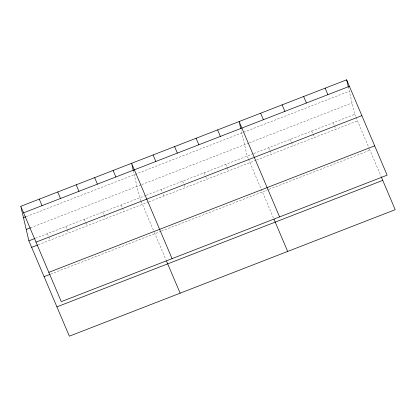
<?xml version="1.0" encoding="UTF-8"?>
<svg xmlns="http://www.w3.org/2000/svg" width="416" height="416" viewBox="0 0 416 416"><rect width="100%" height="100%" fill="white"/><g stroke="black" fill="none" stroke-linecap="round" stroke-linejoin="round"><path stroke-width="0.31" stroke-dasharray="2.08 1.56" d="M26.447 216.549L349.31 91.213M30.384 227.822L141.185 184.808M141.783 184.579L248.711 143.068M249.309 142.834L352.061 102.95M35.433 238.285L145.642 195.504M146.24 195.276L253.172 153.764M253.77 153.53L354.728 114.343L348.572 88.046M38.194 244.79L148.403 202.01M149.001 201.776L255.934 160.269M256.532 160.035L357.49 120.843M50.643 274.108L160.852 231.327M161.444 231.093L268.377 189.587M268.975 189.353L369.933 150.166M354.728 114.343L355.732 116.704M355.982 117.296L369.184 148.403M369.434 148.99L380.994 176.223M333.221 122.689L334.225 125.055M334.474 125.648L335.982 129.194M311.714 131.04L312.718 133.401M312.972 133.994L314.475 137.54M290.212 139.386L291.216 141.752M291.465 142.34L292.973 145.891M268.705 147.732L269.708 150.098M269.958 150.691L271.466 154.237M248.201 158.449L247.198 156.083L241.041 129.792M248.451 159.037L273.468 217.968M225.69 164.429L226.699 166.795M226.949 167.388L228.452 170.934M204.188 172.78L205.442 175.734M205.691 176.327L206.95 179.28M182.681 181.126L183.934 184.085M184.189 184.673L185.442 187.632M161.174 189.478L162.178 191.838M163.181 194.204L163.935 195.978M140.925 200.782L139.672 197.824L133.515 171.532M141.175 201.37L154.128 231.889M154.378 232.471L165.937 259.709M121.207 204.994L122.21 207.355M122.46 207.948L123.968 211.494M102.742 212.16L103.745 214.526M103.995 215.114L105.503 218.665M84.276 219.326L87.038 225.831M65.811 226.496L68.572 232.996M47.346 233.662L48.604 236.621M48.854 237.208L50.107 240.167"/><path stroke-width="0.62" d="M20.8 206.31L346.642 79.82L387.119 175.167L61.272 301.657L20.8 206.31L28.881 240.833L69.358 336.18L395.2 209.69L381.248 176.816M23.561 212.815L349.404 86.325M23.468 217.703L25.849 216.778M26.213 229.44L30.384 227.822M28.881 240.833L34.84 238.519M36.005 242.133L361.852 115.643M31.642 247.333L37.601 245.024M48.828 272.34L374.67 145.85M44.091 276.65L50.045 274.342M56.909 306.862L382.756 180.372M325.14 88.171L327.902 94.671M303.633 96.517L306.394 103.022M282.126 104.868L284.887 111.368M260.624 113.214L263.38 119.72M279.588 216.913L239.117 121.56L240.744 128.523M273.967 219.149L287.669 251.43M217.61 129.912L220.371 136.417M196.102 138.258L198.864 144.763M174.6 146.609L177.362 153.114M153.093 154.955L155.854 161.46M172.058 258.653L131.586 163.306L133.364 170.898M166.442 260.894L180.144 293.171M113.121 170.472L115.882 176.977M94.656 177.642L97.417 184.142M76.196 184.808L78.952 191.313M57.73 191.974L60.492 198.479M39.265 199.144L42.026 205.644M346.642 79.82L348.421 87.417"/></g></svg>
